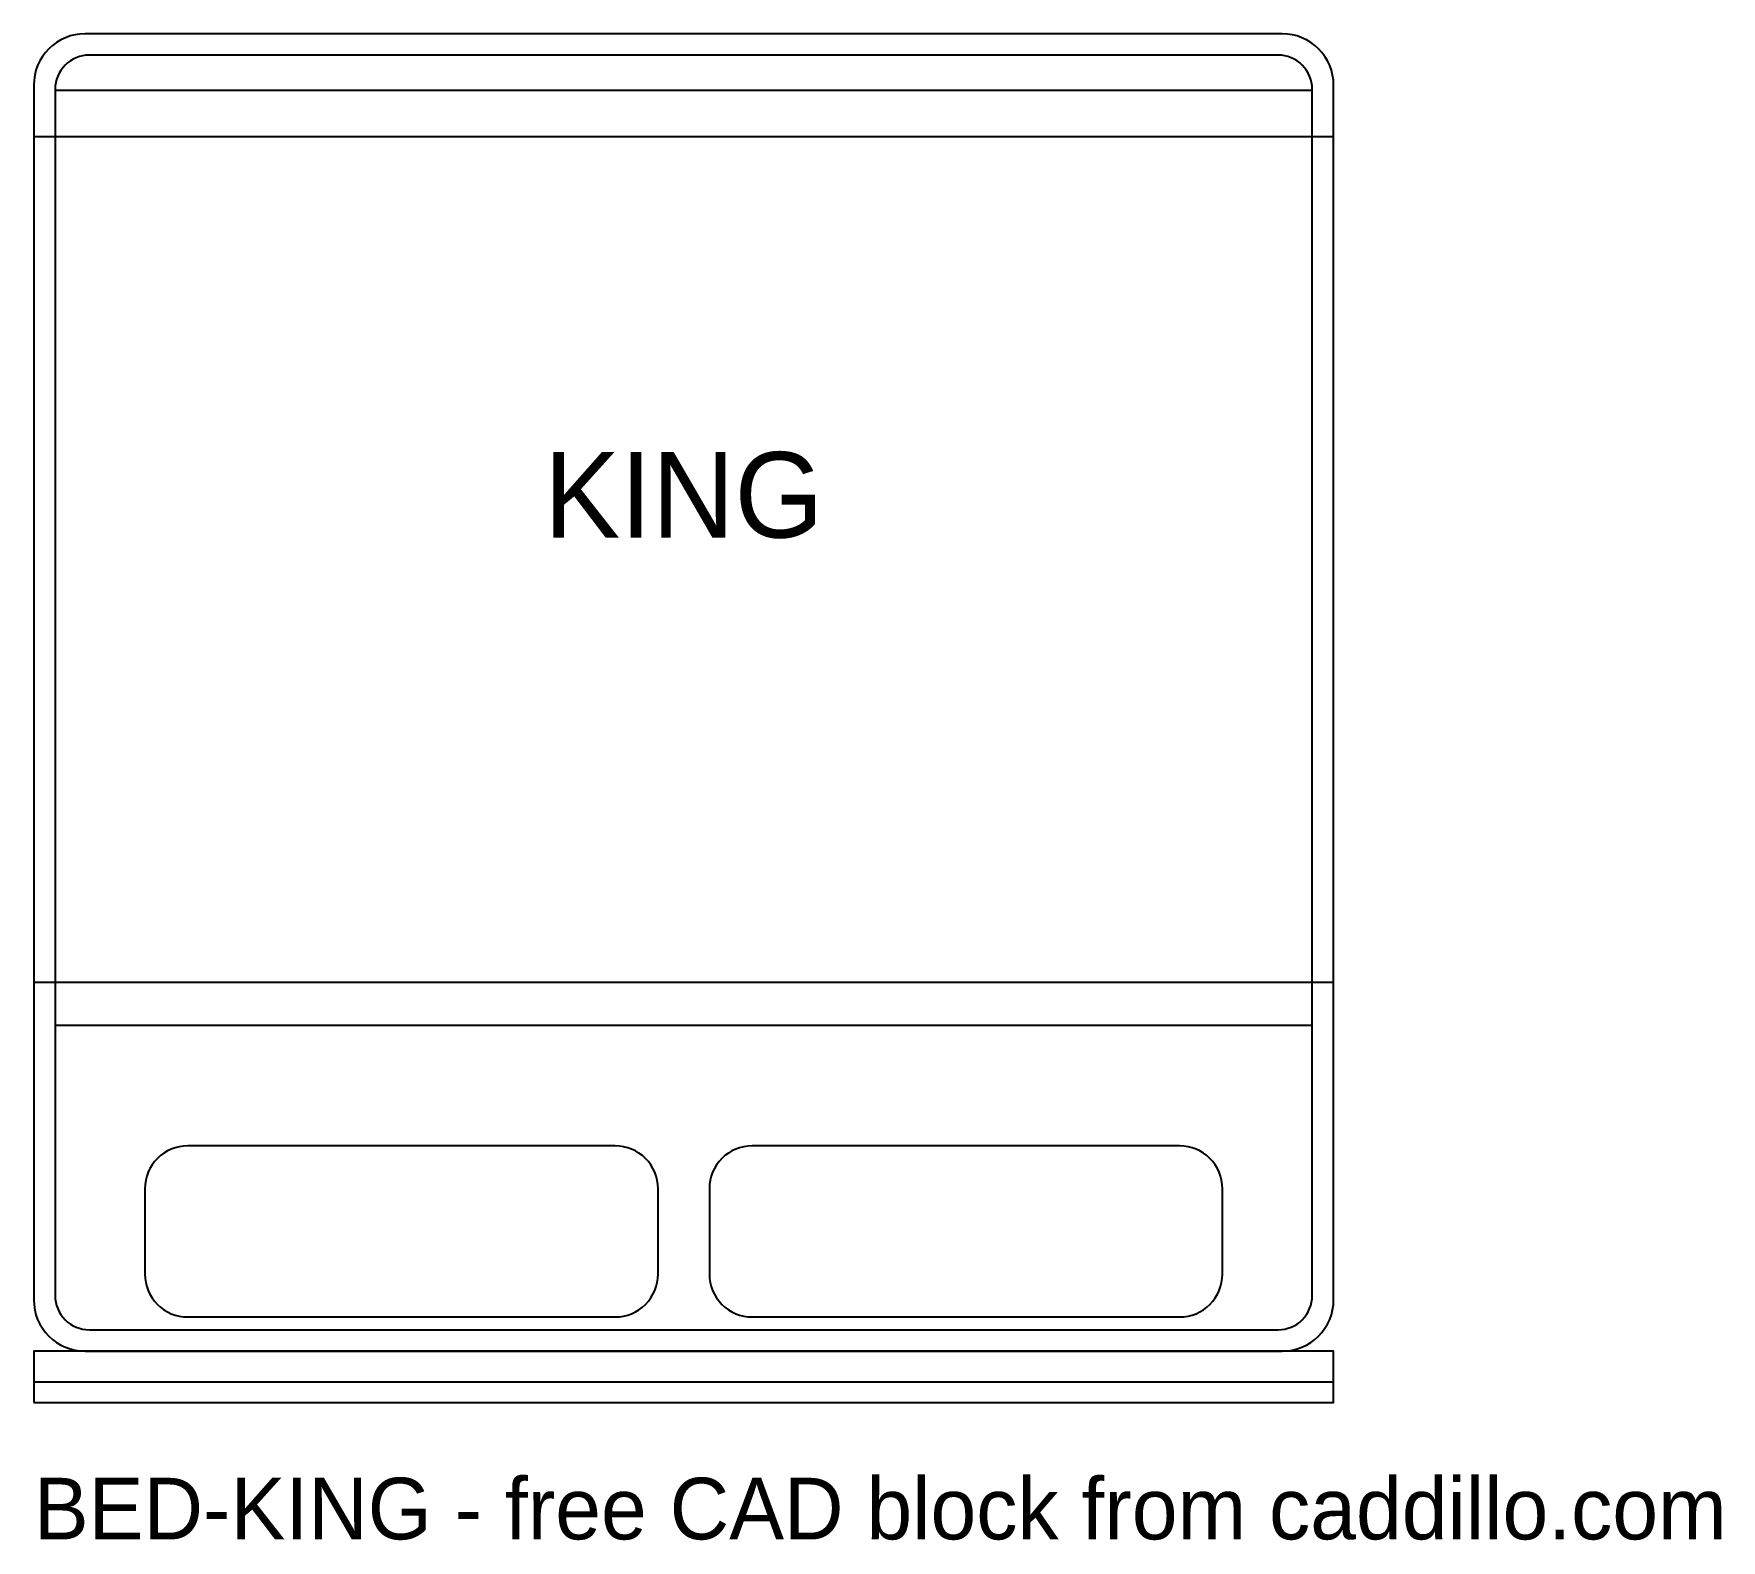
# Model space of a CAD drawing. Header units: inches. Extents: x 0 to 98.7, y -8.1 to 80.
import ezdxf
from ezdxf.enums import TextEntityAlignment as Align

# ---------------------------------------------------------------- set-up
doc = ezdxf.new("R2010")
doc.units = ezdxf.units.IN
doc.header["$MEASUREMENT"] = 0
doc.layers.add('CADDILLO', color=8, linetype='Continuous', plot=False)

# ---------------------------------------------------------------- blocks, each defined once
blk = doc.blocks.new('BED-KING')
for p, q in [((1.25, 76.7), (74.75, 76.7)), ((0, 74), (76, 74)), ((0, 24.56), (76, 24.56)), ((1.25, 22.06), (74.75, 22.06)), ((0, 1.2), (76, 1.2))]:
    blk.add_line(p, q)
for points in [[(3, 3), (73, 3, 0.414214), (76, 6), (76, 77, 0.414214), (73, 80), (3, 80, 0.414214), (0, 77), (0, 6, 0.414214)], [(3.25, 4.25), (72.75, 4.25, 0.414214), (74.75, 6.25), (74.75, 76.75, 0.414214), (72.75, 78.75), (3.25, 78.75, 0.414214), (1.25, 76.75), (1.25, 6.25, 0.414214)], [(9, 5), (34, 5, 0.414214), (36.5, 7.5), (36.5, 12.5, 0.414214), (34, 15), (9, 15, 0.414214), (6.5, 12.5), (6.5, 7.5, 0.414214)], [(42, 5), (67, 5, 0.414214), (69.5, 7.5), (69.5, 12.5, 0.414214), (67, 15), (42, 15, 0.414214), (39.5, 12.5), (39.5, 7.5, 0.414214)]]:
    blk.add_lwpolyline(points, format="xyb", close=True)
blk.add_lwpolyline([(0, 0), (76, 0), (76, 3), (0, 3)], close=True)
blk.add_text('KING', height=5).set_placement((38, 53.05), align=Align.MIDDLE_CENTER)

msp = doc.modelspace()

# ---------------------------------------------------------------- block references
msp.add_blockref('BED-KING', (0, 0))

# ---------------------------------------------------------------- texts
at = {"layer": 'CADDILLO'}
msp.add_text('BED-KING - free CAD block from caddillo.com', height=3.6, dxfattribs=at).set_placement((0, -8))

doc.saveas('drawing.dxf')
